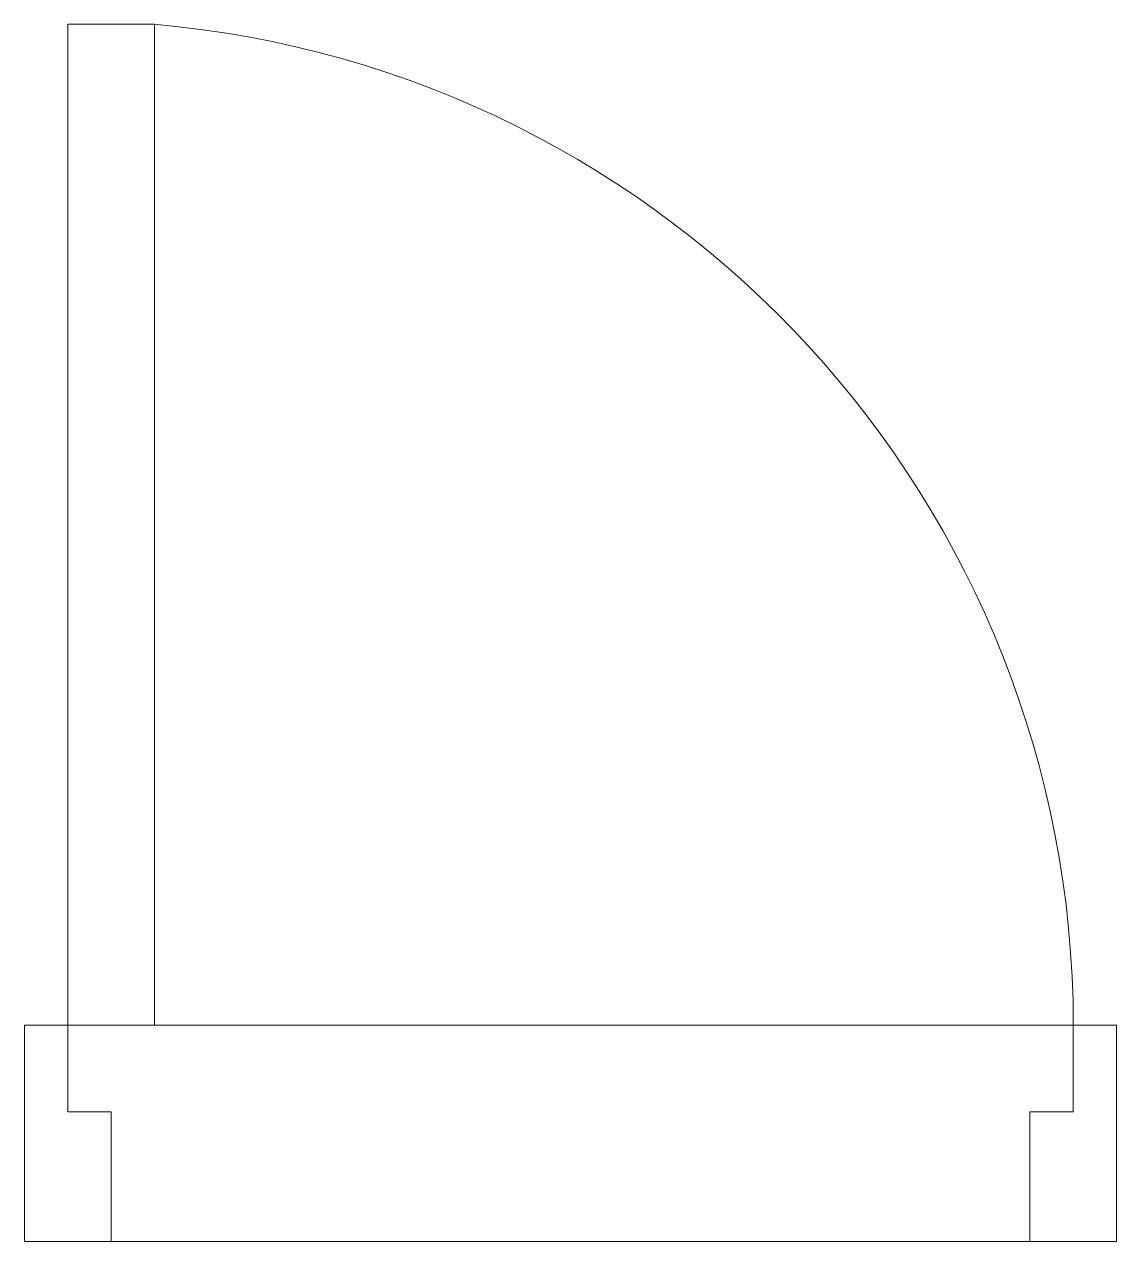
# Model space of a CAD drawing. Header units: inches. Extents: x -1373420 to 1275728, y -1279082 to 1370051.
# Drawn here: x -1373420.41 to -1373396.41, y -447201.28 to -447174.52 of the extents above; entities that cross this region are included whole.
import ezdxf

# ---------------------------------------------------------------- set-up
doc = ezdxf.new("R2010")
doc.units = ezdxf.units.IN
doc.header["$LTSCALE"] = 100
doc.header["$MEASUREMENT"] = 0
doc.linetypes.add('DASHED2', pattern=[0.375, 0.25, -0.125])
doc.layers.add('4', color=7, linetype='Continuous', true_color=0x7cee11)
doc.layers.add('ar_ Door', color=7, linetype='Continuous', lineweight=0)
doc.layers.add('WALL', color=7, linetype='Continuous', lineweight=35)

# ---------------------------------------------------------------- blocks, each defined once
blk = doc.blocks.new('window louvers')
at = {"layer": 'ar_ Door'}
for p, q in [((1324973.408, -492366.589), (1324971.504, -492366.589)), ((1324971.504, -492366.589), (1324971.504, -492388.589)), ((1324973.408, -492388.589), (1324973.408, -492366.589)), ((1324950.36, -492388.589), (1324950.36, -492393.349)), ((1324950.36, -492388.589), (1324951.312, -492388.589)), ((1324951.312, -492388.589), (1324951.312, -492390.493)), ((1324971.504, -492388.589), (1324973.408, -492388.589)), ((1324973.408, -492388.589), (1324973.408, -492390.493)), ((1324974.36, -492388.589), (1324973.408, -492388.589)), ((1324974.36, -492388.589), (1324974.36, -492393.349)), ((1324951.312, -492390.493), (1324952.264, -492390.493)), ((1324952.264, -492390.493), (1324952.264, -492393.349)), ((1324973.408, -492390.493), (1324972.456, -492390.493)), ((1324972.456, -492390.493), (1324972.456, -492393.349)), ((1324950.36, -492393.349), (1324952.264, -492393.349)), ((1324974.36, -492393.349), (1324972.456, -492393.349))]:
    blk.add_line(p, q, dxfattribs=at)
at = {"layer": 'ar_ Door', "linetype": 'DASHED2', "ltscale": 10}
for p, q in [((1324973.408, -492388.589), (1324951.312, -492388.589)), ((1324972.456, -492393.349), (1324952.264, -492393.349))]:
    blk.add_line(p, q, dxfattribs=at)
at = {"layer": 'ar_ Door'}
blk.add_arc((1324973.42, -492388.614), 22.108, 94.9728, 179.9347, dxfattribs=at)
blk = doc.blocks.new('A$Ccfcadd67')
at = {"layer": '4'}
blk.add_blockref('window louvers', (85, 176.5), dxfattribs=at)

msp = doc.modelspace()

# ---------------------------------------------------------------- block references
at = {"layer": 'WALL', "xscale": -1}
msp.add_blockref('A$Ccfcadd67', (-48361.051, 45015.574), dxfattribs=at)

doc.saveas('drawing.dxf')
